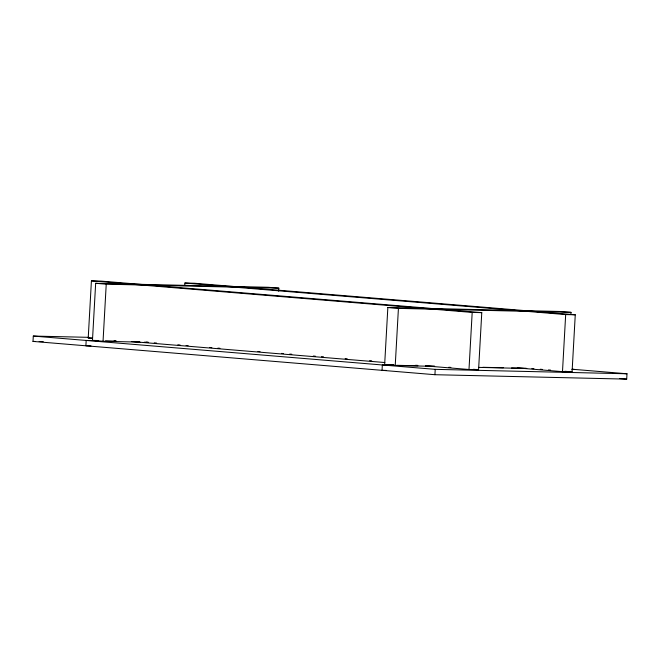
<?xml version="1.0" encoding="UTF-8"?>
<svg xmlns="http://www.w3.org/2000/svg" width="660" height="660" viewBox="0 0 660 660"><rect width="100%" height="100%" fill="white"/><g stroke="black" fill="none" stroke-linecap="round" stroke-linejoin="round"><path stroke-width="0.99" d="M572.063 369.221L627 373.774L626.703 379.12L434.923 374.707L33 341.41L33.297 336.064L88.679 337.334M92.334 338.299L88.225 337.961L91.418 280.879L101.005 281.094L481.775 312.642L478.582 369.724L468.996 369.501L425.89 365.929M140.027 342.119L103.043 341.261L92.466 340.387L95.659 283.305L268.257 287.281L278.834 288.156L278.668 291.217M103.043 341.261L106.235 284.179L278.834 288.156M184.792 285.07L184.907 283.033L194.494 283.247L575.264 314.795L572.071 371.877L562.485 371.654L517.324 367.909M434.272 366.366L395.233 365.467L384.656 364.592L387.849 307.51L560.447 311.487L571.024 312.361L570.908 314.399M395.233 365.467L398.425 308.385L571.024 312.361M434.923 374.707L435.22 369.352L627 373.774M468.996 369.501L472.189 312.419L481.775 312.642M562.485 371.654L565.678 314.572L575.264 314.795M88.225 337.961L92.062 338.044M92.466 340.387L98.629 340.527M114.04 340.882L116.094 340.931M98.488 340.725L86.188 340.445L85.882 345.79L91.014 345.914M105.517 340.89L115.921 341.129M134.013 341.542L139.516 341.665M144.136 342.21L148.252 342.309M33 341.41L35.054 341.459M39.154 341.55L43.255 341.649M384.656 364.592L393.904 364.807M415.478 365.302L417.532 365.351M393.616 365.236L382.338 364.972L382.041 370.326L386.141 370.417M396.586 365.302L417.953 365.797M425.411 365.962L434.643 366.176M482.839 367.29L503.349 367.76M511.558 367.95L526.284 368.288M572.063 369.344L574.117 369.394M478.451 367.389L526.738 368.495M531.878 368.618L533.932 368.659M184.907 283.033L565.678 314.572M91.418 280.879L472.189 312.419M95.659 283.305L106.235 284.179M387.849 307.51L398.425 308.385M540.26 369.237L542.314 369.41M548.468 369.922L550.522 370.087M564.894 371.283L572.071 371.877M619.583 378.535L626.703 379.12M146.05 342.177L148.319 342.358M154.258 342.853L156.519 343.043M177.87 344.809L180.089 344.99M186.079 345.493L188.133 345.659M209.806 347.457L211.852 347.622M217.891 348.125L219.945 348.298M257.92 351.442L260.015 351.615M281.523 353.397L283.585 353.57M289.732 354.073L291.794 354.247M313.302 356.029L315.397 356.202M321.502 356.705L323.548 356.878M345.163 358.669L347.209 358.842M369.666 360.698L371.712 360.871M448.816 367.257L450.871 367.422M473.451 369.295L478.582 369.724M131.332 341.525L384.838 362.53M33.297 336.064L435.22 369.352"/></g></svg>
